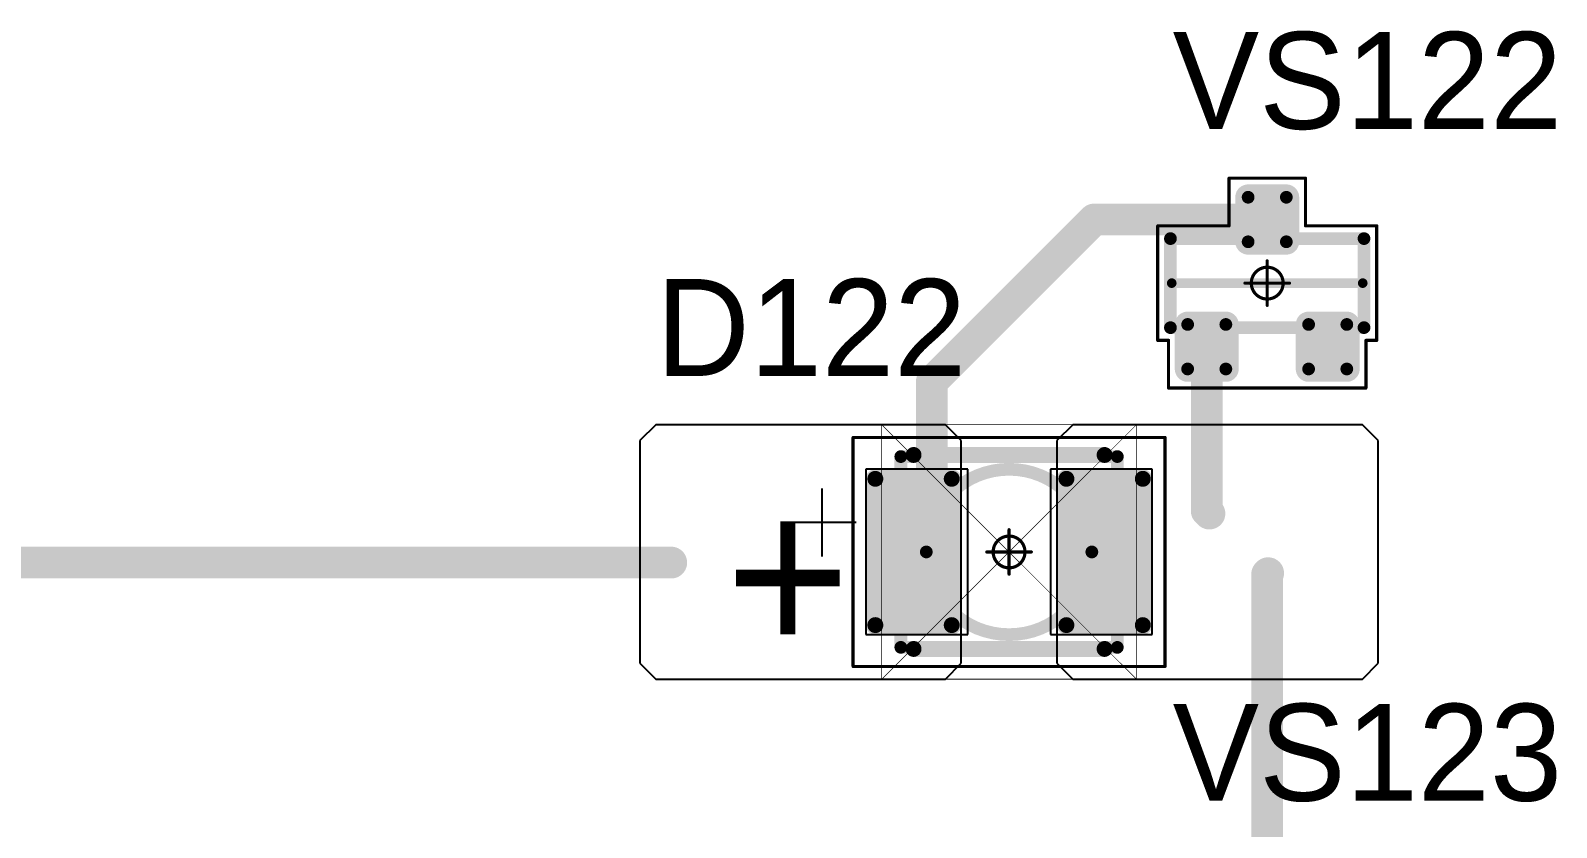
# Model space of a CAD drawing. Header units: millimetres. Extents: x 0 to 1769, y 431 to 1001.
# Drawn here: x 1671.07 to 1695.04, y 558.2 to 570.73 of the extents above; entities that cross this region are included whole.
import ezdxf

# ---------------------------------------------------------------- set-up
doc = ezdxf.new("R2010")
doc.units = ezdxf.units.MM
for name, color, linetype in [('Mechanical13', 56, 'Continuous'), ('Mechanical15', 56, 'Continuous'), ('Mechanical9', 56, 'Continuous'), ('TopLayer', 1, 'Continuous'), ('TopOverlay', 2, 'Continuous'), ('TopPaste', 8, 'Continuous'), ('TopSolder', 216, 'Continuous')]:
    doc.layers.add(name, color=color, linetype=linetype)

# ---------------------------------------------------------------- blocks, each defined once
blk = doc.blocks.new('SOT23_17')
at = {"layer": 'Mechanical13', "const_width": 0.2}
for points in [[(-0.7, 1.52), (-0.7, -1.52)], [(-0.7, 1.52), (0.7, 1.52)], [(0.7, 1.52), (0.7, -1.52)], [(-0.7, -1.52), (0.7, -1.52)]]:
    blk.add_lwpolyline(points, dxfattribs=at)
at = {"layer": 'Mechanical13', "const_width": 0.1}
for points in [[(-0.75, 1.52, 1), (-0.65, 1.52, 1)], [(-0.75, 1.52, 1), (-0.65, 1.52, 1)], [(0.65, 1.52, 1), (0.75, 1.52, 1)], [(0.65, 1.52, 1), (0.75, 1.52, 1)], [(-0.75, -1.52, 1), (-0.65, -1.52, 1)], [(-0.75, -1.52, 1), (-0.65, -1.52, 1)], [(0.65, -1.52, 1), (0.75, -1.52, 1)], [(0.65, -1.52, 1), (0.75, -1.52, 1)]]:
    blk.add_lwpolyline(points, format="xyb", close=True, dxfattribs=at)
at = {"layer": 'Mechanical15', "const_width": 0.05}
for points in [[(-0.9, 1.72), (0.9, 1.72)], [(-0.9, 1.72), (-0.9, 1.55)], [(0.9, 1.72), (0.9, 0.6)], [(-1.65, 1.55), (-0.9, 1.55)], [(-1.65, 1.55), (-1.65, -1.55)], [(0.9, 0.6), (1.65, 0.6)], [(1.65, 0.6), (1.65, -0.6)], [(0, 0.35), (0, -0.35)], [(-0.35, 0), (0.35, 0)], [(0.9, -0.6), (0.9, -1.72)], [(0.9, -0.6), (1.65, -0.6)], [(-1.65, -1.55), (-0.9, -1.55)], [(-0.9, -1.55), (-0.9, -1.72)], [(-0.9, -1.72), (0.9, -1.72)]]:
    blk.add_lwpolyline(points, dxfattribs=at)
at = {"layer": 'Mechanical15'}
for points, const_width in [([(-0.913, 1.72, 1), (-0.888, 1.72, 1)], 0.025), ([(-0.913, 1.72, 1), (-0.888, 1.72, 1)], 0.025), ([(0.888, 1.72, 1), (0.913, 1.72, 1)], 0.025), ([(0.888, 1.72, 1), (0.913, 1.72, 1)], 0.025), ([(-1.662, 1.55, 1), (-1.637, 1.55, 1)], 0.025), ([(-1.662, 1.55, 1), (-1.637, 1.55, 1)], 0.025), ([(-0.913, 1.55, 1), (-0.888, 1.55, 1)], 0.025), ([(-0.913, 1.55, 1), (-0.888, 1.55, 1)], 0.025), ([(0.888, 0.6, 1), (0.913, 0.6, 1)], 0.025), ([(0.888, 0.6, 1), (0.913, 0.6, 1)], 0.025), ([(1.637, 0.6, 1), (1.662, 0.6, 1)], 0.025), ([(1.637, 0.6, 1), (1.662, 0.6, 1)], 0.025), ([(0.25, 0, 1), (-0.25, 0, 1)], 0.05), ([(-0.012, 0.35, 1), (0.012, 0.35, 1)], 0.025), ([(-0.362, 0, 1), (-0.337, 0, 1)], 0.025), ([(-0.262, 0, 1), (-0.238, 0, 1)], 0.025), ([(0.238, 0, 1), (0.262, 0, 1)], 0.025), ([(0.337, 0, 1), (0.362, 0, 1)], 0.025), ([(-0.012, -0.35, 1), (0.012, -0.35, 1)], 0.025), ([(0.888, -0.6, 1), (0.913, -0.6, 1)], 0.025), ([(0.888, -0.6, 1), (0.913, -0.6, 1)], 0.025), ([(1.637, -0.6, 1), (1.662, -0.6, 1)], 0.025), ([(1.637, -0.6, 1), (1.662, -0.6, 1)], 0.025), ([(-1.662, -1.55, 1), (-1.637, -1.55, 1)], 0.025), ([(-1.662, -1.55, 1), (-1.637, -1.55, 1)], 0.025), ([(-0.913, -1.55, 1), (-0.888, -1.55, 1)], 0.025), ([(-0.913, -1.55, 1), (-0.888, -1.55, 1)], 0.025), ([(-0.913, -1.72, 1), (-0.888, -1.72, 1)], 0.025), ([(-0.913, -1.72, 1), (-0.888, -1.72, 1)], 0.025), ([(0.888, -1.72, 1), (0.913, -1.72, 1)], 0.025), ([(0.888, -1.72, 1), (0.913, -1.72, 1)], 0.025)]:
    blk.add_lwpolyline(points, format="xyb", close=True, dxfattribs=dict(at, const_width=const_width))
at = {"layer": 'TopLayer', "const_width": 0.1}
for points in [[(-1.4, 1.25, 1), (-1.3, 1.25, 1)], [(-0.7, 1.25, 1), (-0.6, 1.25, 1)], [(-1.4, 0.65, 1), (-1.3, 0.65, 1)], [(-0.7, 0.65, 1), (-0.6, 0.65, 1)], [(0.6, 0.3, 1), (0.7, 0.3, 1)], [(1.3, 0.3, 1), (1.4, 0.3, 1)], [(0.6, -0.3, 1), (0.7, -0.3, 1)], [(1.3, -0.3, 1), (1.4, -0.3, 1)], [(-1.4, -0.65, 1), (-1.3, -0.65, 1)], [(-0.7, -0.65, 1), (-0.6, -0.65, 1)], [(-1.4, -1.25, 1), (-1.3, -1.25, 1)], [(-0.7, -1.25, 1), (-0.6, -1.25, 1)]]:
    blk.add_lwpolyline(points, format="xyb", close=True, dxfattribs=at)
at = {"layer": 'TopLayer'}
for points in [[(-1.45, 1.25), (-1.45, 0.65), (-0.55, 1.25), (-0.55, 0.65)], [(-1.35, 1.35), (-1.35, 0.55), (-0.65, 1.35), (-0.65, 0.55)], [(0.55, 0.3), (0.55, -0.3), (1.45, 0.3), (1.45, -0.3)], [(0.65, 0.4), (0.65, -0.4), (1.35, 0.4), (1.35, -0.4)], [(-1.45, -0.65), (-1.45, -1.25), (-0.55, -0.65), (-0.55, -1.25)], [(-1.35, -0.55), (-1.35, -1.35), (-0.65, -0.55), (-0.65, -1.35)]]:
    blk.add_solid(points, dxfattribs=at)
at = {"layer": 'TopOverlay', "const_width": 0.15}
blk.add_lwpolyline([(0, 1.5), (0, -1.5)], dxfattribs=at)
at = {"layer": 'TopOverlay', "const_width": 0.075}
for points in [[(-0.038, 1.5, 1), (0.038, 1.5, 1)], [(-0.038, -1.5, 1), (0.038, -1.5, 1)]]:
    blk.add_lwpolyline(points, format="xyb", close=True, dxfattribs=at)
at = {"layer": 'TopPaste', "const_width": 0.075}
for points in [[(-1.387, 1.25, 1), (-1.313, 1.25, 1)], [(-0.687, 1.25, 1), (-0.613, 1.25, 1)], [(-1.387, 0.65, 1), (-1.313, 0.65, 1)], [(-0.687, 0.65, 1), (-0.613, 0.65, 1)], [(0.613, 0.3, 1), (0.687, 0.3, 1)], [(1.313, 0.3, 1), (1.387, 0.3, 1)], [(0.613, -0.3, 1), (0.687, -0.3, 1)], [(1.313, -0.3, 1), (1.387, -0.3, 1)], [(-1.387, -0.65, 1), (-1.313, -0.65, 1)], [(-0.687, -0.65, 1), (-0.613, -0.65, 1)], [(-1.387, -1.25, 1), (-1.313, -1.25, 1)], [(-0.687, -1.25, 1), (-0.613, -1.25, 1)]]:
    blk.add_lwpolyline(points, format="xyb", close=True, dxfattribs=at)
at = {"layer": 'TopPaste'}
for points in [[(-1.425, 1.25), (-1.425, 0.65), (-0.575, 1.25), (-0.575, 0.65)], [(-1.35, 1.325), (-1.35, 0.575), (-0.65, 1.325), (-0.65, 0.575)], [(0.575, 0.3), (0.575, -0.3), (1.425, 0.3), (1.425, -0.3)], [(0.65, 0.375), (0.65, -0.375), (1.35, 0.375), (1.35, -0.375)], [(-1.425, -0.65), (-1.425, -1.25), (-0.575, -0.65), (-0.575, -1.25)], [(-1.35, -0.575), (-1.35, -1.325), (-0.65, -0.575), (-0.65, -1.325)]]:
    blk.add_solid(points, dxfattribs=at)
at = {"layer": 'TopSolder', "const_width": 0.202}
for points in [[(-1.451, 1.25, 1), (-1.249, 1.25, 1)], [(-0.751, 1.25, 1), (-0.549, 1.25, 1)], [(-1.451, 0.65, 1), (-1.249, 0.65, 1)], [(-0.751, 0.65, 1), (-0.549, 0.65, 1)], [(0.549, 0.3, 1), (0.751, 0.3, 1)], [(1.249, 0.3, 1), (1.451, 0.3, 1)], [(0.549, -0.3, 1), (0.751, -0.3, 1)], [(1.249, -0.3, 1), (1.451, -0.3, 1)], [(-1.451, -0.65, 1), (-1.249, -0.65, 1)], [(-0.751, -0.65, 1), (-0.549, -0.65, 1)], [(-1.451, -1.25, 1), (-1.249, -1.25, 1)], [(-0.751, -1.25, 1), (-0.549, -1.25, 1)]]:
    blk.add_lwpolyline(points, format="xyb", close=True, dxfattribs=at)
at = {"layer": 'TopSolder'}
for points in [[(-1.35, 1.452), (-1.35, 0.448), (-0.65, 1.452), (-0.65, 0.448)], [(-1.552, 1.25), (-1.552, 0.65), (-0.448, 1.25), (-0.448, 0.65)], [(0.65, 0.502), (0.65, -0.502), (1.35, 0.502), (1.35, -0.502)], [(0.448, 0.3), (0.448, -0.3), (1.552, 0.3), (1.552, -0.3)], [(-1.35, -0.448), (-1.35, -1.452), (-0.65, -0.448), (-0.65, -1.452)], [(-1.552, -0.65), (-1.552, -1.25), (-0.448, -0.65), (-0.448, -1.25)]]:
    blk.add_solid(points, dxfattribs=at)
blk = doc.blocks.new('T66G_205')
at = {"layer": 'Mechanical13'}
for p, q in [((2.936, 0.071), (2.936, -1)), ((2.4, -0.464), (3.471, -0.464))]:
    blk.add_line(p, q, dxfattribs=at)
at = {"layer": 'Mechanical13', "const_width": 0.2}
for points in [[(1.7, 1.5), (-1.7, 1.5)], [(-1.7, 1.5), (-1.7, -1.5)], [(1.7, 1.5), (1.7, -1.5)], [(1.7, -1.5), (-1.7, -1.5)]]:
    blk.add_lwpolyline(points, dxfattribs=at)
at = {"layer": 'Mechanical13'}
for points, const_width in [([(-1.75, 1.5, 1), (-1.65, 1.5, 1)], 0.1), ([(-1.75, 1.5, 1), (-1.65, 1.5, 1)], 0.1), ([(1.65, 1.5, 1), (1.75, 1.5, 1)], 0.1), ([(1.65, 1.5, 1), (1.75, 1.5, 1)], 0.1), ([(1.3, 0, 1), (-1.3, 0, 1)], 0.2), ([(-1.35, 0, 1), (-1.25, 0, 1)], 0.1), ([(1.25, 0, 1), (1.35, 0, 1)], 0.1), ([(-1.75, -1.5, 1), (-1.65, -1.5, 1)], 0.1), ([(-1.75, -1.5, 1), (-1.65, -1.5, 1)], 0.1), ([(1.65, -1.5, 1), (1.75, -1.5, 1)], 0.1), ([(1.65, -1.5, 1), (1.75, -1.5, 1)], 0.1)]:
    blk.add_lwpolyline(points, format="xyb", close=True, dxfattribs=dict(at, const_width=const_width))
at = {"layer": 'Mechanical15', "const_width": 0.05}
for points in [[(-2.45, 1.8), (-2.45, -1.8)], [(2.45, 1.8), (-2.45, 1.8)], [(2.45, 1.8), (2.45, -1.8)], [(0, 0.35), (0, -0.35)], [(0.35, 0), (-0.35, 0)], [(2.45, -1.8), (-2.45, -1.8)]]:
    blk.add_lwpolyline(points, dxfattribs=at)
at = {"layer": 'Mechanical15'}
for points, const_width in [([(-2.462, 1.8, 1), (-2.438, 1.8, 1)], 0.025), ([(-2.462, 1.8, 1), (-2.438, 1.8, 1)], 0.025), ([(2.438, 1.8, 1), (2.462, 1.8, 1)], 0.025), ([(2.438, 1.8, 1), (2.462, 1.8, 1)], 0.025), ([(0.25, 0, 1), (-0.25, 0, 1)], 0.05), ([(-0.012, 0.35, 1), (0.012, 0.35, 1)], 0.025), ([(-0.362, 0, 1), (-0.337, 0, 1)], 0.025), ([(-0.262, 0, 1), (-0.238, 0, 1)], 0.025), ([(0.238, 0, 1), (0.262, 0, 1)], 0.025), ([(0.337, 0, 1), (0.362, 0, 1)], 0.025), ([(-0.012, -0.35, 1), (0.012, -0.35, 1)], 0.025), ([(-2.462, -1.8, 1), (-2.438, -1.8, 1)], 0.025), ([(-2.462, -1.8, 1), (-2.438, -1.8, 1)], 0.025), ([(2.438, -1.8, 1), (2.462, -1.8, 1)], 0.025), ([(2.438, -1.8, 1), (2.462, -1.8, 1)], 0.025)]:
    blk.add_lwpolyline(points, format="xyb", close=True, dxfattribs=dict(at, const_width=const_width))
at = {"layer": 'TopLayer'}
for p, q in [((-5.55, 2), (-5.8, 1.75)), ((-1, 2), (-5.55, 2)), ((-0.75, 1.75), (-1, 2)), ((1, 2), (0.75, 1.75)), ((5.55, 2), (1, 2)), ((5.8, 1.75), (5.55, 2)), ((-5.8, 1.75), (-5.8, -1.75)), ((-0.75, -1.75), (-0.75, 1.75)), ((0.75, 1.75), (0.75, -1.75)), ((5.8, -1.75), (5.8, 1.75)), ((-5.8, -1.75), (-5.55, -2)), ((-1, -2), (-0.75, -1.75)), ((0.75, -1.75), (1, -2)), ((5.55, -2), (5.8, -1.75)), ((-5.55, -2), (-1, -2)), ((1, -2), (5.55, -2))]:
    blk.add_line(p, q, dxfattribs=at)
at = {"layer": 'TopLayer', "const_width": 0.15}
for points in [[(-2.175, 1.15, 1), (-2.025, 1.15, 1)], [(-0.975, 1.15, 1), (-0.825, 1.15, 1)], [(0.825, 1.15, 1), (0.975, 1.15, 1)], [(2.025, 1.15, 1), (2.175, 1.15, 1)], [(-2.175, -1.15, 1), (-2.025, -1.15, 1)], [(-0.975, -1.15, 1), (-0.825, -1.15, 1)], [(0.825, -1.15, 1), (0.975, -1.15, 1)], [(2.025, -1.15, 1), (2.175, -1.15, 1)]]:
    blk.add_lwpolyline(points, format="xyb", close=True, dxfattribs=at)
at = {"layer": 'TopLayer'}
for points in [[(-0.9, 1.3), (-2.1, 1.3), (-0.9, -1.3), (-2.1, -1.3)], [(2.1, 1.3), (0.9, 1.3), (2.1, -1.3), (0.9, -1.3)], [(-0.75, 1.15), (-2.25, 1.15), (-0.75, -1.15), (-2.25, -1.15)], [(2.25, 1.15), (0.75, 1.15), (2.25, -1.15), (0.75, -1.15)]]:
    blk.add_solid(points, dxfattribs=at)
at = {"layer": 'TopOverlay', "const_width": 0.25}
for points in [[(1.5, 1.525), (-1.5, 1.525)], [(1.5, -1.525), (-1.5, -1.525)]]:
    blk.add_lwpolyline(points, dxfattribs=at)
at = {"layer": 'TopOverlay', "const_width": 0.125}
for points in [[(-1.562, 1.525, 1), (-1.438, 1.525, 1)], [(1.438, 1.525, 1), (1.562, 1.525, 1)], [(-1.562, -1.525, 1), (-1.438, -1.525, 1)], [(1.438, -1.525, 1), (1.562, -1.525, 1)]]:
    blk.add_lwpolyline(points, format="xyb", close=True, dxfattribs=at)
at = {"layer": 'TopPaste', "const_width": 0.125}
for points in [[(-2.163, 1.15, 1), (-2.038, 1.15, 1)], [(-0.963, 1.15, 1), (-0.838, 1.15, 1)], [(0.838, 1.15, 1), (0.963, 1.15, 1)], [(2.038, 1.15, 1), (2.163, 1.15, 1)], [(-2.163, -1.15, 1), (-2.038, -1.15, 1)], [(-0.963, -1.15, 1), (-0.838, -1.15, 1)], [(0.838, -1.15, 1), (0.963, -1.15, 1)], [(2.038, -1.15, 1), (2.163, -1.15, 1)]]:
    blk.add_lwpolyline(points, format="xyb", close=True, dxfattribs=at)
at = {"layer": 'TopPaste'}
for points in [[(-0.9, 1.275), (-2.1, 1.275), (-0.9, -1.275), (-2.1, -1.275)], [(2.1, 1.275), (0.9, 1.275), (2.1, -1.275), (0.9, -1.275)], [(-0.775, 1.15), (-2.225, 1.15), (-0.775, -1.15), (-2.225, -1.15)], [(2.225, 1.15), (0.775, 1.15), (2.225, -1.15), (0.775, -1.15)]]:
    blk.add_solid(points, dxfattribs=at)
at = {"layer": 'TopSolder'}
for p, q in [((-2.25, 1.3), (-2.25, -1.3)), ((-0.65, 1.3), (-2.25, 1.3)), ((-0.65, -1.3), (-0.65, 1.3)), ((0.65, 1.3), (0.65, -1.3)), ((2.25, 1.3), (0.65, 1.3)), ((2.25, -1.3), (2.25, 1.3)), ((-2.25, -1.3), (-0.65, -1.3)), ((0.65, -1.3), (2.25, -1.3))]:
    blk.add_line(p, q, dxfattribs=at)
at = {"layer": 'TopOverlay'}
blk.add_text('+', height=2.5, dxfattribs=at).set_placement((2.5, -0.8))

msp = doc.modelspace()

# ---------------------------------------------------------------- linework, layer by layer
at = {"layer": 'Mechanical9'}
for points, const_width in [([(1684.44, 560.528), (1684.44, 564.528)], 0.0127), ([(1684.44, 564.528), (1688.44, 564.528)], 0.0127), ([(1684.44, 564.528), (1688.44, 560.528)], 0.01), ([(1684.44, 560.528), (1688.44, 564.528)], 0.01), ([(1688.44, 560.528), (1688.44, 564.528)], 0.0127), ([(1684.44, 560.528), (1688.44, 560.528)], 0.0127)]:
    msp.add_lwpolyline(points, dxfattribs=dict(at, const_width=const_width))
for points, const_width in [([(1684.437, 564.528, 1), (1684.443, 564.528, 1)], 0.00635), ([(1684.437, 564.528, 1), (1684.443, 564.528, 1)], 0.00635), ([(1684.437, 564.528, 1), (1684.442, 564.528, 1)], 0.005), ([(1688.437, 564.528, 1), (1688.443, 564.528, 1)], 0.00635), ([(1688.437, 564.528, 1), (1688.443, 564.528, 1)], 0.00635), ([(1688.437, 564.528, 1), (1688.442, 564.528, 1)], 0.005), ([(1684.437, 560.528, 1), (1684.443, 560.528, 1)], 0.00635), ([(1684.437, 560.528, 1), (1684.443, 560.528, 1)], 0.00635), ([(1684.437, 560.528, 1), (1684.442, 560.528, 1)], 0.005), ([(1688.437, 560.528, 1), (1688.443, 560.528, 1)], 0.00635), ([(1688.437, 560.528, 1), (1688.443, 560.528, 1)], 0.00635), ([(1688.437, 560.528, 1), (1688.442, 560.528, 1)], 0.005)]:
    msp.add_lwpolyline(points, format="xyb", close=True, dxfattribs=dict(at, const_width=const_width))
at = {"layer": 'TopLayer', "const_width": 0.5}
for points in [[(1685.227, 565.205), (1687.777, 567.755)], [(1687.777, 567.755), (1690.495, 567.755)], [(1689.545, 563.174), (1689.545, 565.755)], [(1685.227, 563.857), (1685.227, 565.205)], [(1689.545, 563.174), (1689.587, 563.132)], [(1666.043, 562.361), (1681.133, 562.361)], [(1690.495, 562.18), (1690.509, 562.194)], [(1690.495, 557.19), (1690.495, 562.18)]]:
    msp.add_lwpolyline(points, dxfattribs=at)
at = {"layer": 'TopLayer', "const_width": 0.25}
for points in [[(1687.652, 567.755, 1), (1687.902, 567.755, 1)], [(1687.652, 567.755, 1), (1687.902, 567.755, 1)], [(1690.37, 567.755, 1), (1690.62, 567.755, 1)], [(1689.42, 565.755, 1), (1689.67, 565.755, 1)], [(1685.102, 565.205, 1), (1685.352, 565.205, 1)], [(1685.102, 565.205, 1), (1685.352, 565.205, 1)], [(1685.102, 563.857, 1), (1685.352, 563.857, 1)], [(1689.42, 563.174, 1), (1689.67, 563.174, 1)], [(1689.42, 563.174, 1), (1689.67, 563.174, 1)], [(1689.462, 563.132, 1), (1689.712, 563.132, 1)], [(1681.008, 562.361, 1), (1681.258, 562.361, 1)], [(1690.37, 562.18, 1), (1690.62, 562.18, 1)], [(1690.37, 562.18, 1), (1690.62, 562.18, 1)], [(1690.384, 562.194, 1), (1690.634, 562.194, 1)]]:
    msp.add_lwpolyline(points, format="xyb", close=True, dxfattribs=at)

# ---------------------------------------------------------------- block references
for name, p, rotation in [('SOT23_17', (1690.495, 566.755), 90), ('T66G_205', (1686.44, 562.528), 180)]:
    msp.add_blockref(name, p, dxfattribs=dict(rotation=rotation))

# ---------------------------------------------------------------- texts
at = {"layer": 'TopOverlay'}
for s, p in [('VS122', (1689.009, 569.18)), ('D122', (1680.896, 565.296)), ('VS123', (1689.009, 558.616))]:
    msp.add_text(s, height=1.524, dxfattribs=at).set_placement(p)

doc.saveas('drawing.dxf')
